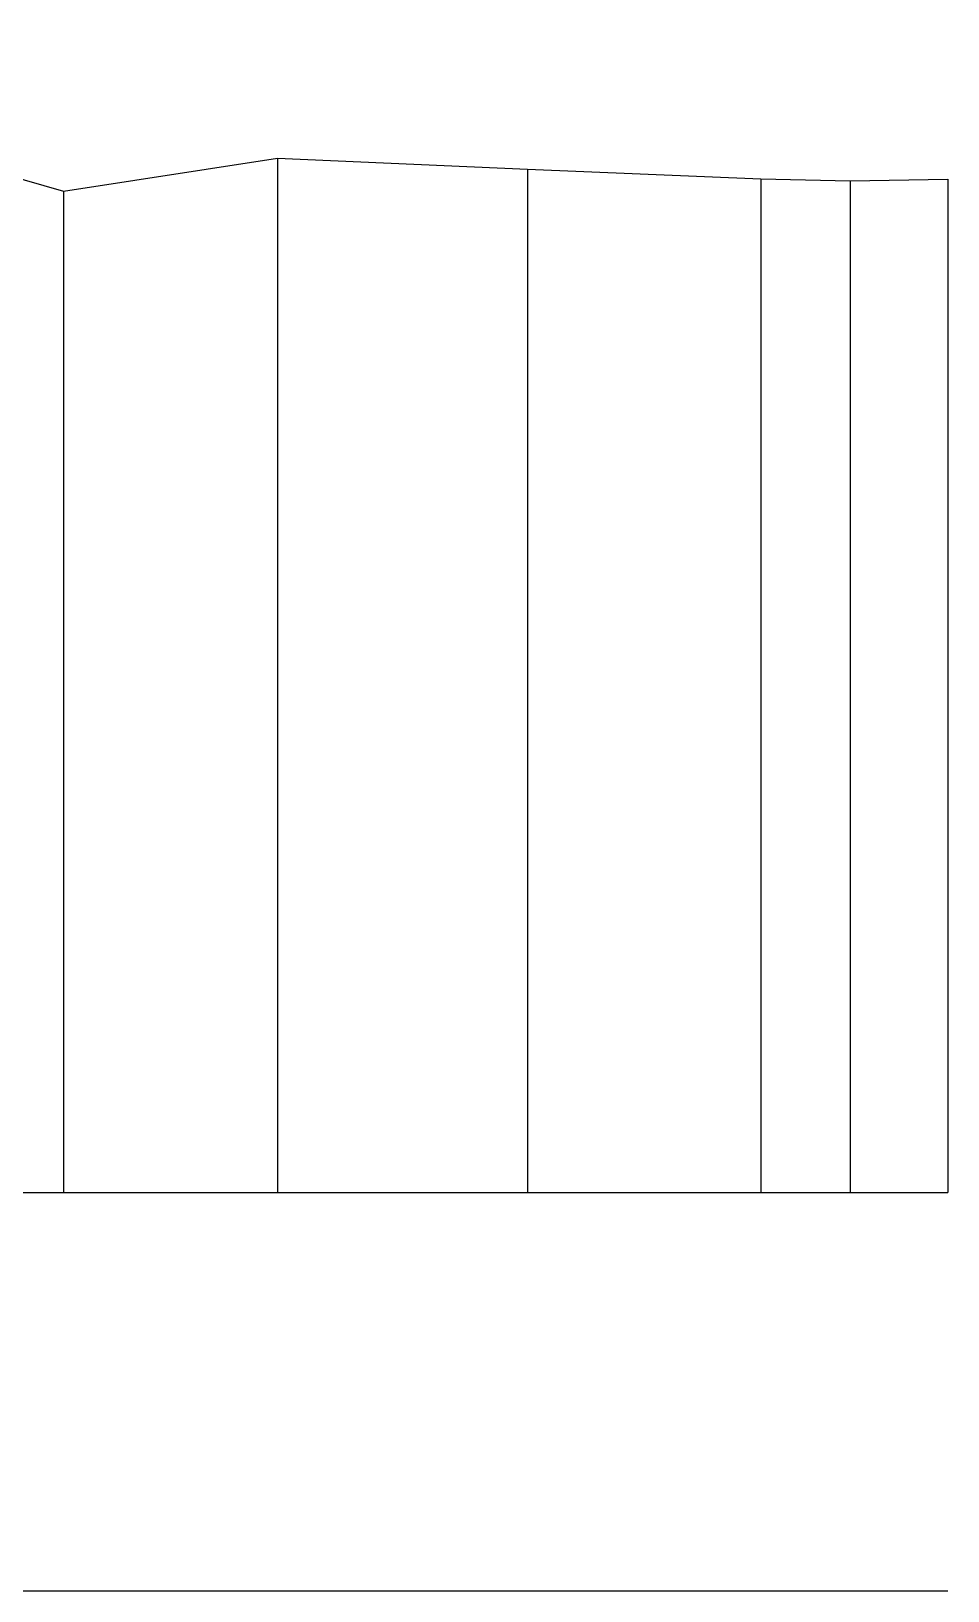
# Model space of a CAD drawing. Extents: x -717 to 1451, y -133302 to 233.
# Drawn here: x -163.86 to -140.84, y -111697.27 to -111658.12 of the extents above; entities that cross this region are included whole.
import ezdxf

# ---------------------------------------------------------------- set-up
doc = ezdxf.new("R2010")
doc.units = 0
doc.layers.add('Таблица', color=7, linetype='Continuous')
doc.layers.add('Черный поперечник', color=3, linetype='Continuous')

msp = doc.modelspace()

# ---------------------------------------------------------------- linework, layer by layer
at = {"layer": 'Таблица'}
for p, q in [((-335.46, -111687.266), (-140.84, -111687.266)), ((-335.46, -111697.266), (-140.84, -111697.266))]:
    msp.add_line(p, q, dxfattribs=at)
at = {"layer": 'Черный поперечник', "color": 7}
for p, q in [((-157.676, -111661.301), (-157.676, -111687.266)), ((-151.392, -111661.58), (-151.392, -111687.266)), ((-145.535, -111661.821), (-145.535, -111687.266)), ((-143.292, -111661.873), (-143.292, -111687.266)), ((-140.84, -111661.826), (-140.84, -111687.266)), ((-163.046, -111662.131), (-163.046, -111687.266))]:
    msp.add_line(p, q, dxfattribs=at)
at = {"layer": 'Черный поперечник', "flags": 128}
msp.add_lwpolyline([(-235.593, -111658.115), (-195.096, -111658.976), (-184.837, -111659.208), (-184.337, -111658.458), (-175.779, -111658.986), (-173.264, -111659.236), (-171.076, -111659.821), (-163.046, -111662.131), (-157.676, -111661.301), (-151.392, -111661.58), (-145.535, -111661.821), (-143.292, -111661.873), (-140.84, -111661.826)], dxfattribs=at)

doc.saveas('drawing.dxf')
